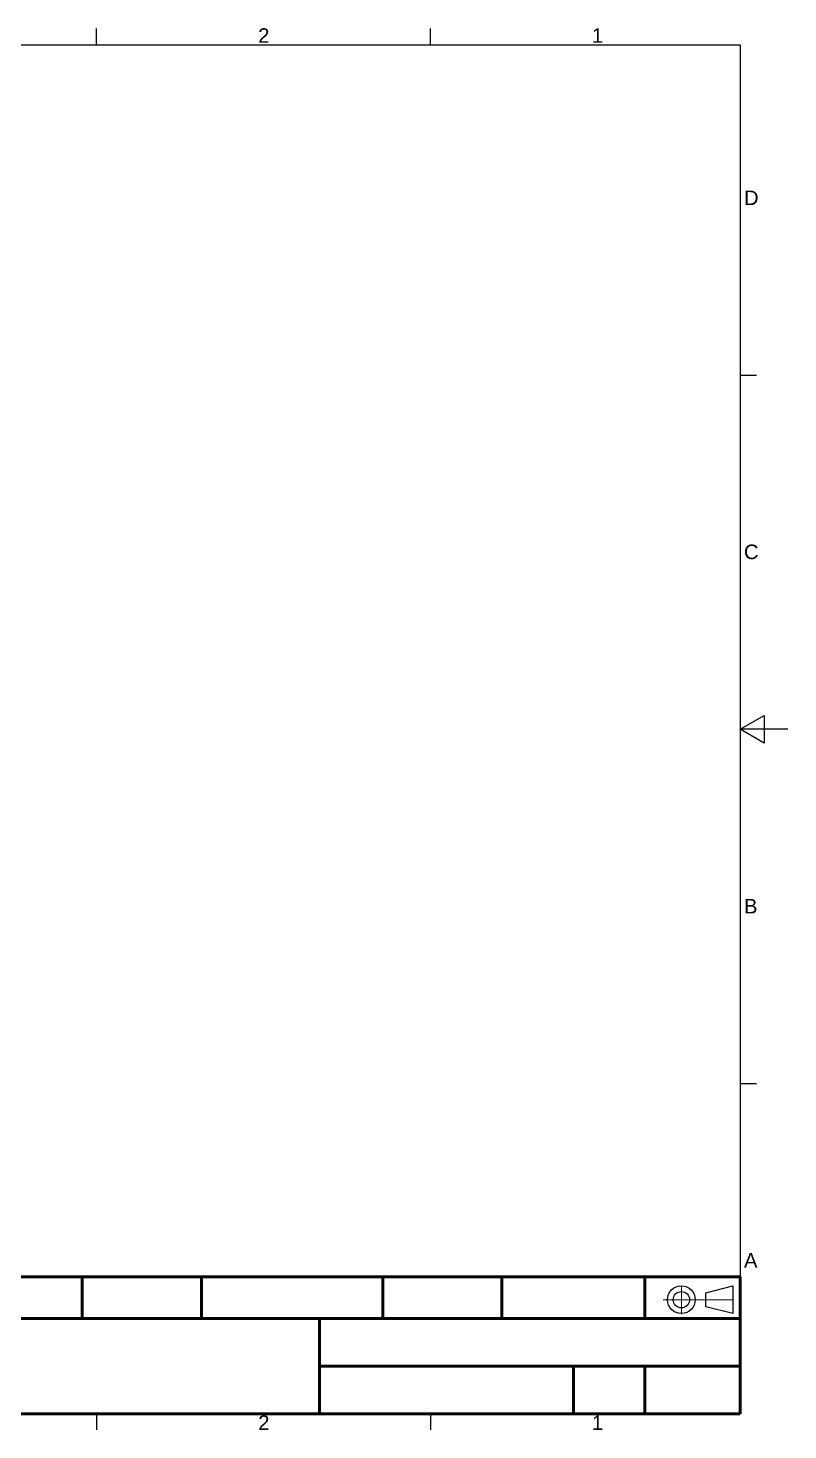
# Paper-space layout 'Brush Roller' of a CAD drawing. Header units: millimetres. Extents: x -9 to 421, y -10 to 297.
# Drawn here: x 261.5 to 420.9, y -3.6 to 290.3 of the extents above; entities that cross this region are included whole.
import ezdxf

# ---------------------------------------------------------------- set-up
doc = ezdxf.new("R2010")
doc.units = ezdxf.units.MM
doc.linetypes.add('ACAD_ISO04W100', pattern=[30, 24, -3, 0, -3])
doc.layers.add('2dTransBorder', color=255, linetype='Continuous', lineweight=35)
doc.layers.add('2dTransTitleBlock', color=255, linetype='Continuous', lineweight=35)
doc.layers.add('Title', color=7, linetype='Continuous')
doc.styles.add('Current-ISO', font='ARIAL.TTF')

# ---------------------------------------------------------------- blocks, each defined once
blk = doc.blocks.new('Default Border')
at = {"layer": '2dTransBorder', "color": 179, "linetype": 'Continuous', "lineweight": 25, "true_color": 0x262659}
for points in [[(280, 292), (280, 295.4)], [(350, 292), (350, 295.4)], [(5, 5), (5, 292), (415, 292), (415, 5), (5, 5)], [(415, 222.75), (418.4, 222.75)], [(425, 148.5), (415, 148.5), (420, 151.39), (420, 145.61), (415, 148.5)], [(415, 74.25), (418.4, 74.25)], [(280, 5), (280, 1.6)], [(350, 5), (350, 1.6)]]:
    blk.add_lwpolyline(points, dxfattribs=at)
at = {"layer": '2dTransBorder', "color": 179, "lineweight": 211, "char_height": 3.05, "attachment_point": 7, "style": 'Current-ISO'}
for s, insert in [('2', (313.88, 292.4)), ('1', (383.88, 292.4)), ('D', (415.77, 258.38)), ('C', (415.77, 184.12)), ('B', (415.77, 109.88)), ('A', (415.77, 35.63)), ('2', (313.88, 1.6)), ('1', (383.88, 1.6))]:
    blk.add_mtext(s, dxfattribs=dict(at, insert=insert))
blk = doc.blocks.new('Title')
at = {"layer": '2dTransTitleBlock', "lineweight": 50}
for p, q in [((410, 28.73), (240, 28.73)), ((272, 20), (272, 28.73)), ((297, 20), (297, 28.73)), ((335, 20), (335, 28.73)), ((360, 20), (360, 28.73)), ((390, 20), (390, 28.73)), ((410, 0), (410, 28.73)), ((240, 20), (410, 20)), ((321.77, 20), (321.77, 0)), ((410, 10), (321.77, 10)), ((375, 0), (375, 10)), ((390, 0), (390, 10)), ((240, 0), (410, 0))]:
    blk.add_line(p, q, dxfattribs=at)
at = {"layer": '2dTransTitleBlock', "linetype": 'ACAD_ISO04W100', "lineweight": 18}
for p, q in [((397.65, 26.82), (397.65, 20.88)), ((402.78, 23.91), (393.84, 23.91)), ((408.43, 23.91), (402.78, 23.91))]:
    blk.add_line(p, q, dxfattribs=at)
at = {"layer": '2dTransTitleBlock', "lineweight": 25}
for p, q in [((402.78, 25.38), (408.43, 26.82)), ((408.43, 26.82), (408.43, 23.91)), ((402.78, 23.91), (402.78, 25.38)), ((402.78, 22.44), (402.78, 23.91)), ((408.43, 23.91), (408.43, 21.01)), ((408.43, 21.01), (402.78, 22.44))]:
    blk.add_line(p, q, dxfattribs=at)
for radius in [2.9, 1.71]:
    blk.add_circle((397.65, 23.91), radius, dxfattribs=at)
at = {"layer": '2dTransBorder'}
blk.add_blockref('Default Border', (-5, -5), dxfattribs=at)

psp = doc.layouts.new('Brush Roller')

# ---------------------------------------------------------------- block references
at = {"layer": 'Title'}
psp.add_blockref('Title', (0.85, -0.18), dxfattribs=at)

doc.saveas('drawing.dxf')
